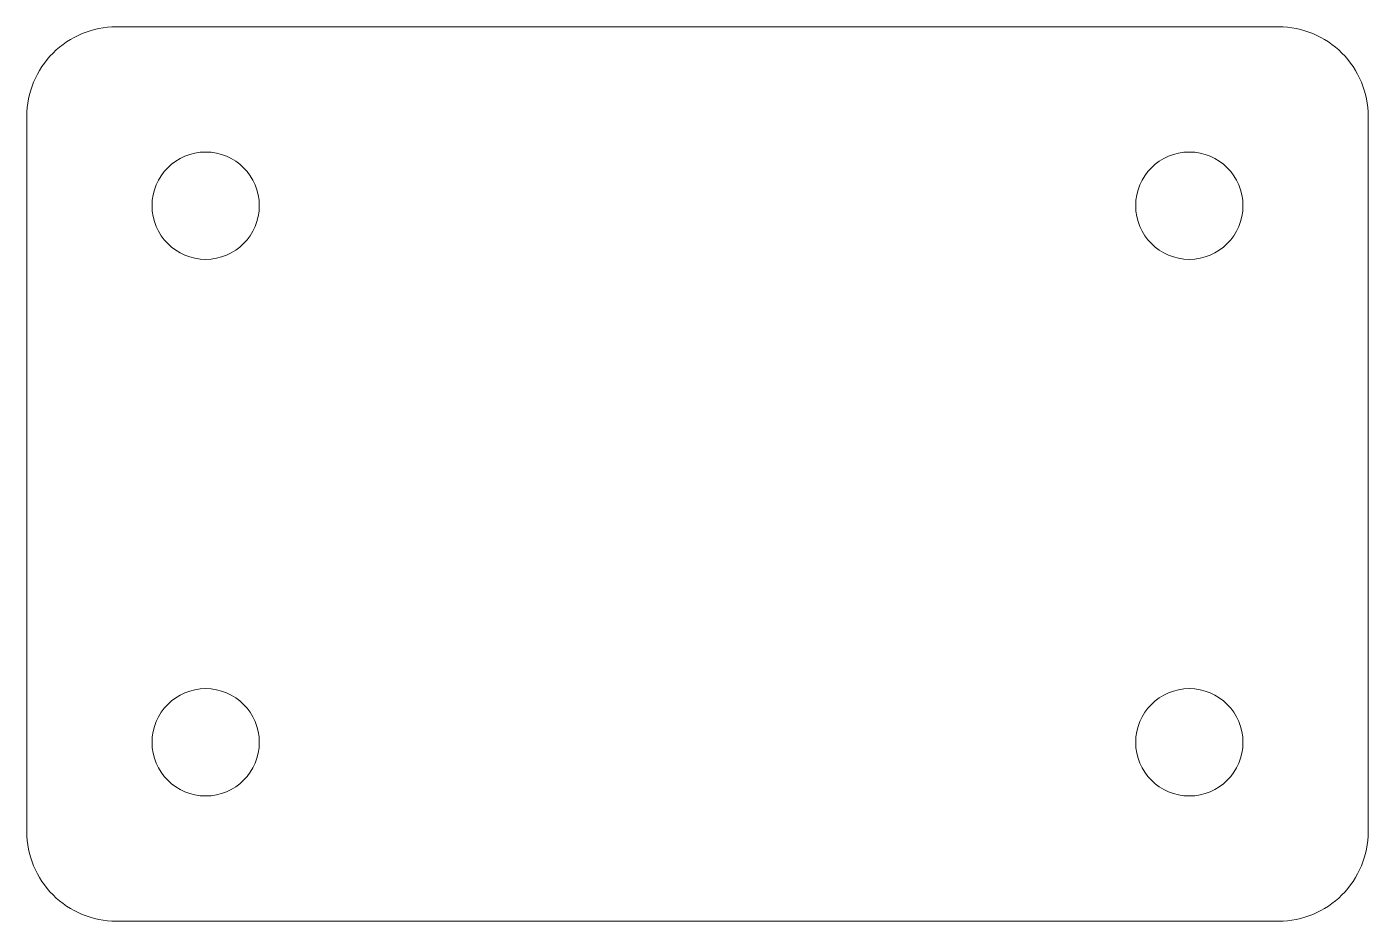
# Model space of a CAD drawing. Extents: x 0 to 150, y 0 to 100.
import ezdxf

# ---------------------------------------------------------------- set-up
doc = ezdxf.new("R2010")
doc.units = 0
doc.header["$MEASUREMENT"] = 0
doc.layers.get('0').update_dxf_attribs({"linetype": 'CONTINUOUS', "lineweight": 0})

msp = doc.modelspace()

# ---------------------------------------------------------------- linework, layer by layer
at = {"lineweight": 0}
msp.add_lwpolyline([(10, 0), (140, 0, 0.414214), (150, 10), (150, 90, 0.414214), (140, 100), (10, 100, 0.414214), (0, 90), (0, 10, 0.414214)], format="xyb", close=True, dxfattribs=at)
for centre in [(20, 80), (130, 80), (20, 20), (130, 20)]:
    msp.add_circle(centre, 6, dxfattribs=at)

doc.saveas('drawing.dxf')
